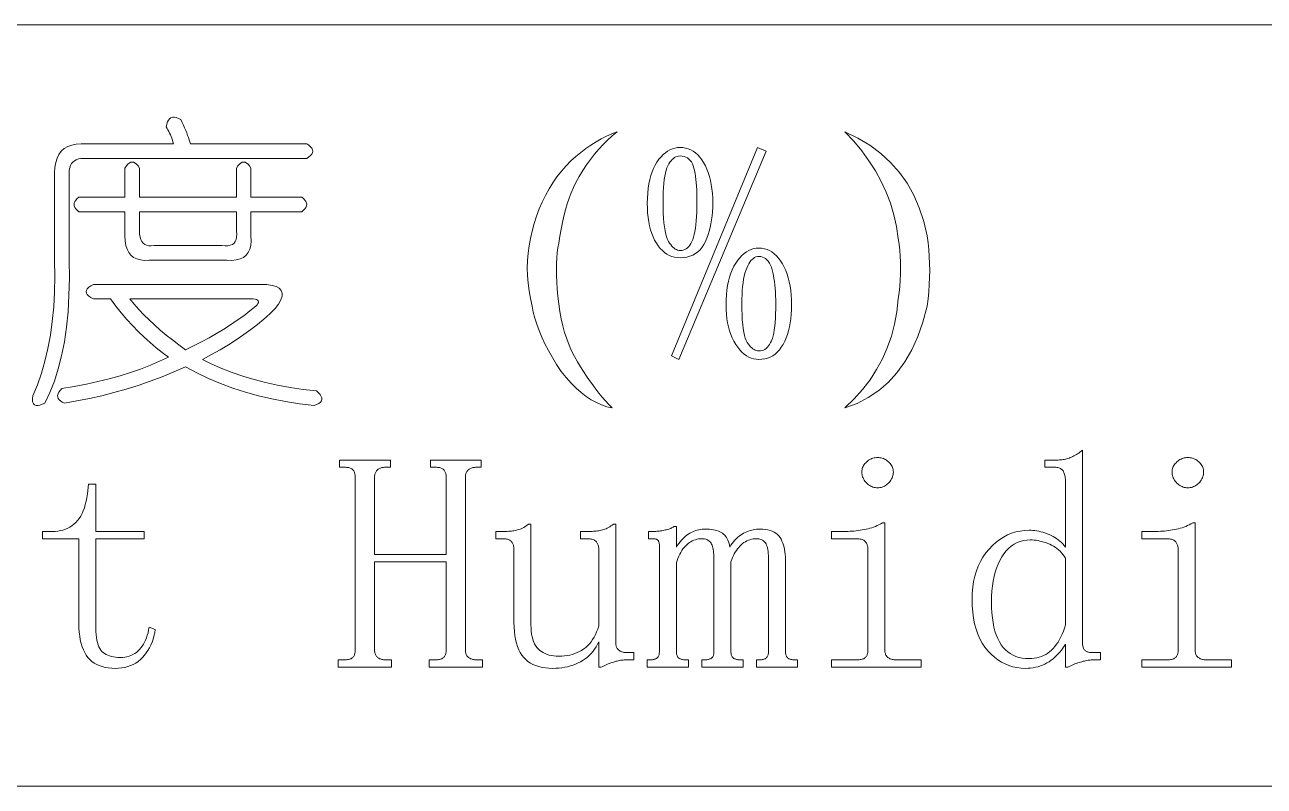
# Model space of a CAD drawing. Extents: x 1 to 297, y 1 to 210.
# Drawn here: x 182.7 to 191.47, y 29.56 to 34.95 of the extents above; entities that cross this region are included whole.
import ezdxf

# ---------------------------------------------------------------- set-up
doc = ezdxf.new("R2010")
doc.units = 0

msp = doc.modelspace()

# ---------------------------------------------------------------- linework, layer by layer
at = {"color": 7, "lineweight": 13}
for p, q in [((1.3055, 34.9534), (219.3213, 34.9534)), ((1.3055, 29.5649), (219.3213, 29.5649))]:
    msp.add_line(p, q, dxfattribs=at)
for points in [[(183.8054, 34.282), (183.8153, 34.2618), (183.8246, 34.2422), (183.8331, 34.2234), (183.841, 34.2052), (183.8482, 34.1877), (183.8547, 34.1709), (183.8606, 34.1548), (183.8657, 34.1394), (183.8702, 34.1246), (183.8739, 34.1106), (184.6968, 34.1106), (184.7122, 34.1003), (184.7242, 34.09), (184.7328, 34.0797), (184.7379, 34.0694), (184.7396, 34.0591), (184.7379, 34.0489), (184.7328, 34.0386), (184.7242, 34.0283), (184.7122, 34.018), (184.6968, 34.0077), (183.1196, 34.0077), (183.1001, 34.0067), (183.0826, 34.0036), (183.0672, 33.9985), (183.0538, 33.9913), (183.0425, 33.982), (183.0332, 33.9707), (183.026, 33.9573), (183.0209, 33.9419), (183.0178, 33.9244), (183.0168, 33.9049), (183.0168, 33.2877), (183.0182, 33.1603), (183.0154, 33.0388), (183.0086, 32.9231), (182.9976, 32.8132), (182.9825, 32.7091), (182.9633, 32.6109), (182.94, 32.5185), (182.9126, 32.4319), (182.881, 32.3512), (182.8454, 32.2763), (182.826, 32.2675), (182.809, 32.2619), (182.7944, 32.2593), (182.7823, 32.2598), (182.7725, 32.2634), (182.7651, 32.2701), (182.7602, 32.2799), (182.7576, 32.2927), (182.7574, 32.3087), (182.7596, 32.3277), (182.792, 32.4052), (182.8207, 32.4868), (182.8455, 32.5725), (182.8666, 32.6623), (182.8839, 32.7563), (182.8975, 32.8543), (182.9072, 32.9565), (182.9132, 33.0628), (182.9155, 33.1732), (182.9139, 33.2877), (182.9139, 33.9049), (182.9158, 33.9439), (182.9215, 33.9789), (182.9309, 34.0098), (182.9441, 34.0365), (182.9611, 34.0591), (182.9818, 34.0777), (183.0063, 34.0921), (183.0346, 34.1023), (183.0667, 34.1085), (183.1025, 34.1106), (183.7539, 34.1106), (183.7503, 34.1241), (183.7464, 34.1373), (183.7421, 34.1502), (183.7375, 34.1627), (183.7325, 34.1749), (183.7272, 34.1867), (183.7215, 34.1982), (183.7155, 34.2093), (183.7092, 34.2201), (183.7025, 34.2306), (183.7066, 34.2496), (183.7121, 34.2655), (183.719, 34.2784), (183.7272, 34.2882), (183.7368, 34.2949), (183.7478, 34.2985), (183.7601, 34.299), (183.7738, 34.2964), (183.7889, 34.2907)], [(186.8911, 34.1963), (186.8573, 34.168), (186.8246, 34.138), (186.7928, 34.1063), (186.7622, 34.0729), (186.7325, 34.0377), (186.7039, 34.0009), (186.6763, 33.9623), (186.6497, 33.922), (186.6242, 33.88), (186.5996, 33.8363), (186.583, 33.8011), (186.5674, 33.7643), (186.5528, 33.7257), (186.5393, 33.6854), (186.5268, 33.6434), (186.5153, 33.5997), (186.5048, 33.5543), (186.4954, 33.5071), (186.487, 33.4583), (186.4796, 33.4077), (186.4735, 33.3757), (186.4687, 33.3412), (186.4652, 33.3043), (186.4632, 33.2651), (186.4625, 33.2234), (186.4632, 33.1794), (186.4652, 33.1329), (186.4687, 33.0841), (186.4735, 33.0328), (186.4796, 32.9791), (186.4874, 32.9253), (186.4968, 32.8735), (186.5079, 32.8238), (186.5208, 32.7762), (186.5354, 32.7306), (186.5516, 32.687), (186.5696, 32.6455), (186.5894, 32.6061), (186.6108, 32.5687), (186.6339, 32.5334), (186.6547, 32.4997), (186.6758, 32.4669), (186.6972, 32.4352), (186.719, 32.4045), (186.7411, 32.3749), (186.7635, 32.3462), (186.7863, 32.3186), (186.8095, 32.2921), (186.833, 32.2665), (186.8568, 32.242), (186.8192, 32.2507), (186.782, 32.2633), (186.7452, 32.2795), (186.7087, 32.2996), (186.6725, 32.3234), (186.6367, 32.351), (186.6012, 32.3824), (186.566, 32.4175), (186.5312, 32.4565), (186.4968, 32.4991), (186.4639, 32.5501), (186.4337, 32.5999), (186.4063, 32.6488), (186.3816, 32.6966), (186.3596, 32.7434), (186.3404, 32.7892), (186.324, 32.8339), (186.3103, 32.8777), (186.2993, 32.9203), (186.2911, 32.962), (186.2787, 33.0167), (186.2691, 33.071), (186.2623, 33.125), (186.2582, 33.1787), (186.2568, 33.232), (186.2582, 33.285), (186.2623, 33.3376), (186.2691, 33.3899), (186.2787, 33.4418), (186.2911, 33.4934), (186.3058, 33.5474), (186.3226, 33.5997), (186.3415, 33.6503), (186.3624, 33.6991), (186.3854, 33.7463), (186.4104, 33.7917), (186.4375, 33.8354), (186.4666, 33.8774), (186.4978, 33.9177), (186.5311, 33.9563), (186.5655, 33.9895), (186.6003, 34.0207), (186.6355, 34.0499), (186.671, 34.077), (186.7068, 34.102), (186.743, 34.125), (186.7795, 34.1459), (186.8163, 34.1647), (186.8535, 34.1815)], [(188.5025, 34.1963), (188.5947, 34.1519), (188.6794, 34.101), (188.7566, 34.0435), (188.8262, 33.9796), (188.8882, 33.9091), (188.9427, 33.8322), (188.9897, 33.7487), (189.0291, 33.6587), (189.061, 33.5622), (189.0854, 33.4591), (189.0915, 33.411), (189.0963, 33.3625), (189.0998, 33.3136), (189.1018, 33.2644), (189.1025, 33.2149), (189.1018, 33.165), (189.0998, 33.1147), (189.0963, 33.0642), (189.0915, 33.0133), (189.0854, 32.962), (189.0548, 32.8499), (189.0182, 32.7467), (188.9753, 32.6524), (188.9263, 32.567), (188.8711, 32.4906), (188.8097, 32.423), (188.7422, 32.3644), (188.6684, 32.3147), (188.5886, 32.2739), (188.5025, 32.242), (188.568, 32.3053), (188.6273, 32.3716), (188.6805, 32.441), (188.7274, 32.5135), (188.7682, 32.5891), (188.8028, 32.6678), (188.8313, 32.7496), (188.8536, 32.8345), (188.8697, 32.9224), (188.8796, 33.0134), (188.8858, 33.0578), (188.8906, 33.1019), (188.894, 33.1456), (188.8961, 33.189), (188.8968, 33.232), (188.8961, 33.2747), (188.894, 33.317), (188.8906, 33.359), (188.8858, 33.4007), (188.8796, 33.442), (188.8666, 33.5267), (188.8481, 33.6093), (188.8241, 33.6899), (188.7946, 33.7684), (188.7596, 33.8449), (188.7192, 33.9193), (188.6732, 33.9916), (188.6218, 34.0619), (188.5649, 34.1301)], [(187.5682, 33.6906), (187.5677, 33.6601), (187.5662, 33.6304), (187.5636, 33.6015), (187.56, 33.5733), (187.5554, 33.5459), (187.5497, 33.5193), (187.543, 33.4935), (187.5353, 33.4684), (187.5266, 33.4441), (187.5168, 33.4206), (187.5057, 33.3986), (187.4931, 33.3789), (187.479, 33.3616), (187.4633, 33.3465), (187.4461, 33.3338), (187.4273, 33.3234), (187.407, 33.3153), (187.3851, 33.3095), (187.3617, 33.306), (187.3368, 33.3049), (187.3166, 33.3059), (187.2972, 33.309), (187.2785, 33.3141), (187.2607, 33.3213), (187.2436, 33.3306), (187.2272, 33.3419), (187.2117, 33.3553), (187.1969, 33.3707), (187.1829, 33.3882), (187.1696, 33.4077), (187.1574, 33.4291), (187.1465, 33.4519), (187.1369, 33.4764), (187.1285, 33.5023), (187.1214, 33.5299), (187.1156, 33.5589), (187.1111, 33.5895), (187.1079, 33.6217), (187.106, 33.6553), (187.1054, 33.6906), (187.106, 33.7274), (187.1081, 33.7626), (187.1115, 33.796), (187.1163, 33.8277), (187.1225, 33.8577), (187.1301, 33.886), (187.139, 33.9126), (187.1492, 33.9374), (187.1609, 33.9606), (187.1739, 33.982), (187.1879, 34.0015), (187.2024, 34.019), (187.2174, 34.0345), (187.2329, 34.0478), (187.2489, 34.0591), (187.2655, 34.0684), (187.2825, 34.0756), (187.3001, 34.0807), (187.3182, 34.0838), (187.3368, 34.0849), (187.357, 34.0838), (187.3764, 34.0806), (187.395, 34.0752), (187.4129, 34.0677), (187.43, 34.0581), (187.4463, 34.0463), (187.4619, 34.0324), (187.4767, 34.0163), (187.4907, 33.9981), (187.5039, 33.9777), (187.5161, 33.9556), (187.5271, 33.9319), (187.5367, 33.9069), (187.5451, 33.8803), (187.5521, 33.8524), (187.5579, 33.8229), (187.5624, 33.792), (187.5656, 33.7597), (187.5676, 33.7258)], [(187.3368, 34.0249), (187.3267, 34.0242), (187.3169, 34.0221), (187.3075, 34.0187), (187.2984, 34.0139), (187.2896, 34.0077), (187.2812, 34.0002), (187.2732, 33.9913), (187.2655, 33.981), (187.2581, 33.9693), (187.2511, 33.9563), (187.2446, 33.9414), (187.2387, 33.9241), (187.2336, 33.9043), (187.2291, 33.8822), (187.2254, 33.8577), (187.2223, 33.8308), (187.2199, 33.8015), (187.2182, 33.7698), (187.2171, 33.7357), (187.2168, 33.6991), (187.2172, 33.6578), (187.2183, 33.6194), (187.2203, 33.5841), (187.223, 33.5517), (187.2264, 33.5224), (187.2307, 33.496), (187.2357, 33.4726), (187.2415, 33.4523), (187.248, 33.4349), (187.2554, 33.4206), (187.2631, 33.4084), (187.271, 33.3974), (187.2789, 33.3878), (187.2869, 33.3794), (187.295, 33.3724), (187.3032, 33.3666), (187.3115, 33.3621), (187.3198, 33.3589), (187.3283, 33.3569), (187.3368, 33.3563), (187.3485, 33.3571), (187.3596, 33.3594), (187.3701, 33.3632), (187.38, 33.3686), (187.3893, 33.3756), (187.398, 33.3841), (187.4061, 33.3941), (187.4136, 33.4057), (187.4205, 33.4188), (187.4268, 33.4334), (187.4325, 33.45), (187.4376, 33.4687), (187.4421, 33.4897), (187.446, 33.513), (187.4493, 33.5384), (187.452, 33.5661), (187.4541, 33.596), (187.4556, 33.6282), (187.4565, 33.6625), (187.4568, 33.6991), (187.4566, 33.7293), (187.4559, 33.7581), (187.4549, 33.7855), (187.4534, 33.8116), (187.4514, 33.8363), (187.4491, 33.8596), (187.4463, 33.8815), (187.4431, 33.9021), (187.4394, 33.9213), (187.4354, 33.9391), (187.4305, 33.9554), (187.4246, 33.97), (187.4175, 33.9829), (187.4093, 33.994), (187.4, 34.0034), (187.3896, 34.0111), (187.3781, 34.0171), (187.3654, 34.0214), (187.3517, 34.024)], [(187.9454, 34.0591), (187.3282, 32.5849), (187.2768, 32.6106), (187.8854, 34.0849)], [(184.1996, 33.9391), (184.2099, 33.9546), (184.2202, 33.9666), (184.2305, 33.9751), (184.2408, 33.9803), (184.2511, 33.982), (184.2614, 33.9803), (184.2716, 33.9751), (184.2819, 33.9666), (184.2922, 33.9546), (184.3025, 33.9391), (184.3025, 33.7334), (184.6625, 33.7334), (184.6749, 33.7231), (184.6844, 33.7129), (184.6913, 33.7026), (184.6954, 33.6923), (184.6968, 33.682), (184.6954, 33.6717), (184.6913, 33.6614), (184.6844, 33.6511), (184.6749, 33.6409), (184.6625, 33.6306), (184.3025, 33.6306), (184.3025, 33.4591), (184.3039, 33.4235), (184.3011, 33.3919), (184.2943, 33.3645), (184.2833, 33.3412), (184.2682, 33.322), (184.249, 33.3069), (184.2257, 33.2959), (184.1983, 33.2891), (184.1667, 33.2863), (184.1311, 33.2877), (183.5825, 33.2877), (183.5499, 33.2863), (183.5208, 33.2891), (183.4951, 33.2959), (183.4728, 33.3069), (183.4539, 33.322), (183.4385, 33.3412), (183.4265, 33.3645), (183.4179, 33.3919), (183.4128, 33.4235), (183.4111, 33.4591), (183.4111, 33.6306), (183.0854, 33.6306), (183.073, 33.6409), (183.0634, 33.6511), (183.0566, 33.6614), (183.0524, 33.6717), (183.0511, 33.682), (183.0524, 33.6923), (183.0566, 33.7026), (183.0634, 33.7129), (183.073, 33.7231), (183.0854, 33.7334), (183.4111, 33.7334), (183.4111, 33.9391), (183.4214, 33.9546), (183.4316, 33.9666), (183.4419, 33.9751), (183.4522, 33.9803), (183.4625, 33.982), (183.4728, 33.9803), (183.4831, 33.9751), (183.4934, 33.9666), (183.5036, 33.9546), (183.5139, 33.9391), (183.5139, 33.7334), (184.1996, 33.7334)], [(184.1996, 33.6306), (183.5139, 33.6306), (183.5139, 33.4934), (183.515, 33.4708), (183.518, 33.4509), (183.5232, 33.4338), (183.5304, 33.4194), (183.5396, 33.4077), (183.551, 33.3988), (183.5643, 33.3926), (183.5798, 33.3892), (183.5972, 33.3885), (183.6168, 33.3906), (184.0968, 33.3906), (184.1194, 33.3885), (184.1393, 33.3892), (184.1564, 33.3926), (184.1708, 33.3988), (184.1825, 33.4077), (184.1914, 33.4194), (184.1976, 33.4338), (184.201, 33.4509), (184.2017, 33.4708), (184.1996, 33.4934)], [(188.1254, 32.9706), (188.1248, 32.9369), (188.123, 32.9046), (188.12, 32.8735), (188.1158, 32.8437), (188.1104, 32.8152), (188.1038, 32.788), (188.096, 32.7621), (188.087, 32.7374), (188.0768, 32.7141), (188.0654, 32.692), (188.0528, 32.6716), (188.0393, 32.6534), (188.0247, 32.6374), (188.0091, 32.6234), (187.9925, 32.6116), (187.9748, 32.602), (187.9562, 32.5945), (187.9364, 32.5891), (187.9157, 32.5859), (187.8939, 32.5849), (187.8753, 32.5859), (187.8572, 32.5891), (187.8397, 32.5945), (187.8226, 32.602), (187.8061, 32.6116), (187.79, 32.6234), (187.7745, 32.6374), (187.7595, 32.6534), (187.745, 32.6716), (187.7311, 32.692), (187.718, 32.7141), (187.7064, 32.7374), (187.6961, 32.7621), (187.6872, 32.788), (187.6796, 32.8152), (187.6735, 32.8437), (187.6687, 32.8735), (187.6652, 32.9046), (187.6632, 32.9369), (187.6625, 32.9706), (187.6632, 33.0075), (187.6652, 33.0427), (187.6687, 33.0764), (187.6735, 33.1084), (187.6796, 33.1388), (187.6872, 33.1675), (187.6961, 33.1947), (187.7064, 33.2202), (187.718, 33.244), (187.7311, 33.2663), (187.745, 33.2866), (187.7595, 33.3049), (187.7745, 33.3209), (187.79, 33.3349), (187.8061, 33.3466), (187.8226, 33.3563), (187.8397, 33.3638), (187.8572, 33.3691), (187.8753, 33.3724), (187.8939, 33.3734), (187.9141, 33.3723), (187.9335, 33.369), (187.9522, 33.3634), (187.97, 33.3556), (187.9871, 33.3456), (188.0035, 33.3333), (188.019, 33.3188), (188.0338, 33.3021), (188.0478, 33.2832), (188.0611, 33.262), (188.0733, 33.239), (188.0842, 33.2147), (188.0939, 33.189), (188.1022, 33.1619), (188.1093, 33.1334), (188.1151, 33.1036), (188.1196, 33.0724), (188.1228, 33.0398), (188.1247, 33.0059)], [(188.0139, 32.9791), (188.0137, 33.0078), (188.0129, 33.0354), (188.0116, 33.0619), (188.0098, 33.0875), (188.0075, 33.112), (188.0047, 33.1355), (188.0013, 33.1579), (187.9975, 33.1794), (187.9931, 33.1998), (187.9882, 33.2191), (187.9826, 33.2371), (187.9762, 33.2531), (187.9689, 33.2672), (187.9608, 33.2795), (187.9518, 33.2899), (187.9419, 33.2983), (187.9312, 33.3049), (187.9196, 33.3097), (187.9072, 33.3125), (187.8939, 33.3134), (187.8838, 33.3126), (187.874, 33.3102), (187.8646, 33.3061), (187.8555, 33.3004), (187.8468, 33.2931), (187.8384, 33.2841), (187.8303, 33.2735), (187.8226, 33.2613), (187.8152, 33.2475), (187.8082, 33.232), (187.8017, 33.2148), (187.7959, 33.1958), (187.7907, 33.175), (187.7863, 33.1525), (187.7825, 33.1281), (187.7794, 33.1019), (187.777, 33.0739), (187.7753, 33.0441), (187.7743, 33.0125), (187.7739, 32.9791), (187.7743, 32.9378), (187.7755, 32.8996), (187.7774, 32.8645), (187.7801, 32.8324), (187.7836, 32.8034), (187.7878, 32.7775), (187.7928, 32.7547), (187.7986, 32.735), (187.8052, 32.7184), (187.8125, 32.7049), (187.8203, 32.6935), (187.8281, 32.6833), (187.836, 32.6743), (187.844, 32.6665), (187.8521, 32.6599), (187.8603, 32.6545), (187.8686, 32.6503), (187.877, 32.6473), (187.8854, 32.6455), (187.8939, 32.6449), (187.9056, 32.6456), (187.9167, 32.6478), (187.9272, 32.6514), (187.9371, 32.6565), (187.9464, 32.6631), (187.9551, 32.6711), (187.9632, 32.6806), (187.9707, 32.6915), (187.9776, 32.7039), (187.9839, 32.7177), (187.9896, 32.7334), (187.9947, 32.7515), (187.9992, 32.7718), (188.0031, 32.7945), (188.0064, 32.8195), (188.0091, 32.8468), (188.0112, 32.8764), (188.0127, 32.9083), (188.0136, 32.9426)], [(183.1882, 33.1163), (184.3711, 33.1163), (184.4153, 33.1146), (184.452, 33.1094), (184.4811, 33.1009), (184.5027, 33.0889), (184.5168, 33.0734), (184.5233, 33.0546), (184.5223, 33.0323), (184.5137, 33.0066), (184.4976, 32.9774), (184.4739, 32.9449), (184.4348, 32.9073), (184.393, 32.8701), (184.3484, 32.8333), (184.3011, 32.7967), (184.2511, 32.7606), (184.1983, 32.7247), (184.1427, 32.6893), (184.0844, 32.6541), (184.0234, 32.6193), (183.9596, 32.5849), (184.0263, 32.5518), (184.0961, 32.5211), (184.169, 32.4928), (184.2449, 32.4669), (184.3239, 32.4434), (184.406, 32.4223), (184.4912, 32.4037), (184.5795, 32.3874), (184.6709, 32.3735), (184.7654, 32.362), (184.7806, 32.3486), (184.7921, 32.3359), (184.7998, 32.3239), (184.8038, 32.3126), (184.8039, 32.302), (184.8003, 32.2921), (184.793, 32.2828), (184.7818, 32.2742), (184.7669, 32.2663), (184.7482, 32.2591), (184.6466, 32.2711), (184.5473, 32.2866), (184.4504, 32.3054), (184.356, 32.3277), (184.2639, 32.3534), (184.1743, 32.3826), (184.087, 32.4151), (184.0022, 32.4511), (183.9197, 32.4906), (183.8396, 32.5334), (183.757, 32.4969), (183.6737, 32.4628), (183.5897, 32.4311), (183.505, 32.4018), (183.4196, 32.3749), (183.3336, 32.3503), (183.2468, 32.3282), (183.1594, 32.3085), (183.0713, 32.2912), (182.9825, 32.2763), (182.9669, 32.2835), (182.9544, 32.2914), (182.945, 32.2999), (182.9386, 32.3092), (182.9354, 32.3191), (182.9352, 32.3298), (182.9381, 32.3411), (182.9441, 32.3531), (182.9532, 32.3658), (182.9654, 32.3791), (183.0531, 32.3937), (183.1382, 32.41), (183.2204, 32.428), (183.3, 32.4477), (183.3768, 32.4691), (183.4508, 32.4923), (183.5222, 32.5171), (183.5907, 32.5437), (183.6566, 32.572), (183.7197, 32.602), (183.6754, 32.6339), (183.6319, 32.6678), (183.589, 32.7038), (183.5468, 32.7419), (183.5054, 32.782), (183.4646, 32.8242), (183.4244, 32.8684), (183.385, 32.9147), (183.3463, 32.963), (183.3082, 33.0134), (183.1882, 33.0134), (183.1697, 33.0237), (183.1553, 33.034), (183.145, 33.0443), (183.1388, 33.0546), (183.1368, 33.0649), (183.1388, 33.0751), (183.145, 33.0854), (183.1553, 33.0957), (183.1697, 33.106)], [(184.3025, 33.0134), (183.4454, 33.0134), (183.4771, 32.9759), (183.5105, 32.9387), (183.5456, 32.9018), (183.5825, 32.8653), (183.6211, 32.8291), (183.6614, 32.7933), (183.7034, 32.7578), (183.7471, 32.7227), (183.7925, 32.6879), (183.8396, 32.6534), (183.8971, 32.6812), (183.9528, 32.7097), (184.0068, 32.7388), (184.0591, 32.7686), (184.1096, 32.7991), (184.1585, 32.8303), (184.2056, 32.8622), (184.2511, 32.8948), (184.2948, 32.9281), (184.3368, 32.962), (184.3457, 32.9718), (184.3519, 32.9805), (184.3553, 32.9882), (184.356, 32.9949), (184.3539, 33.0006), (184.3491, 33.0052), (184.3416, 33.0088), (184.3313, 33.0114), (184.3183, 33.0129)], [(189.7796, 30.3991), (189.7492, 30.4004), (189.7197, 30.4041), (189.6909, 30.4103), (189.6631, 30.419), (189.6361, 30.4302), (189.6099, 30.4439), (189.5846, 30.46), (189.5602, 30.4787), (189.5367, 30.4998), (189.5139, 30.5234), (189.4928, 30.5494), (189.4738, 30.5778), (189.4571, 30.6084), (189.4426, 30.6414), (189.4304, 30.6766), (189.4203, 30.7142), (189.4125, 30.7541), (189.407, 30.7963), (189.4036, 30.8409), (189.4025, 30.8877), (189.4037, 30.9314), (189.4073, 30.9733), (189.4133, 31.0133), (189.4217, 31.0516), (189.4325, 31.0881), (189.4457, 31.1227), (189.4613, 31.1556), (189.4793, 31.1867), (189.4997, 31.216), (189.5225, 31.2434), (189.5469, 31.2687), (189.5722, 31.2913), (189.5984, 31.3112), (189.6254, 31.3285), (189.6532, 31.3431), (189.6819, 31.355), (189.7115, 31.3643), (189.7419, 31.371), (189.7732, 31.375), (189.8054, 31.3763), (189.8191, 31.376), (189.833, 31.3751), (189.8469, 31.3736), (189.8609, 31.3715), (189.875, 31.3688), (189.8892, 31.3655), (189.9035, 31.3616), (189.9178, 31.3571), (189.9323, 31.352), (189.9468, 31.3463), (189.9611, 31.34), (189.9747, 31.3331), (189.9878, 31.3256), (190.0003, 31.3175), (190.0121, 31.3088), (190.0234, 31.2995), (190.0341, 31.2896), (190.0442, 31.2791), (190.0536, 31.268), (190.0625, 31.2563), (190.0625, 31.7191), (190.0623, 31.7292), (190.0618, 31.7387), (190.061, 31.7477), (190.0598, 31.7562), (190.0582, 31.7641), (190.0563, 31.7716), (190.0541, 31.7785), (190.0515, 31.785), (190.0486, 31.7909), (190.0454, 31.7963), (190.0417, 31.8012), (190.0375, 31.8055), (190.0328, 31.8094), (190.0275, 31.8127), (190.0218, 31.8156), (190.0155, 31.8179), (190.0088, 31.8197), (190.0015, 31.821), (189.9937, 31.8217), (189.9854, 31.822), (189.9168, 31.822), (189.9168, 31.8734), (190.0111, 31.8734), (190.0196, 31.8736), (190.0282, 31.8741), (190.0368, 31.875), (190.0454, 31.8762), (190.0539, 31.8777), (190.0625, 31.8796), (190.0711, 31.8818), (190.0797, 31.8844), (190.0882, 31.8873), (190.0968, 31.8906), (190.1054, 31.8942), (190.1139, 31.8981), (190.1225, 31.9024), (190.1311, 31.907), (190.1396, 31.912), (190.1482, 31.9173), (190.1568, 31.923), (190.1654, 31.929), (190.1739, 31.9353), (190.1825, 31.942), (190.1825, 30.5877), (190.1827, 30.5794), (190.1832, 30.5716), (190.1841, 30.5643), (190.1852, 30.5575), (190.1868, 30.5513), (190.1887, 30.5455), (190.1909, 30.5403), (190.1935, 30.5356), (190.1964, 30.5314), (190.1996, 30.5277), (190.2032, 30.5245), (190.2072, 30.5215), (190.2115, 30.519), (190.2161, 30.5167), (190.2211, 30.5149), (190.2264, 30.5133), (190.232, 30.5121), (190.238, 30.5113), (190.2444, 30.5107), (190.2511, 30.5106), (190.3111, 30.5106), (190.3111, 30.4591), (190.2596, 30.4591), (190.2527, 30.459), (190.2454, 30.4586), (190.2379, 30.458), (190.2302, 30.4571), (190.2221, 30.4559), (190.2139, 30.4545), (190.2053, 30.4528), (190.1966, 30.4509), (190.1875, 30.4487), (190.1782, 30.4463), (190.1687, 30.4436), (190.1592, 30.4406), (190.1495, 30.4374), (190.1398, 30.4339), (190.13, 30.4302), (190.1201, 30.4262), (190.1101, 30.422), (190.1, 30.4175), (190.0899, 30.4127), (190.0797, 30.4077), (190.0625, 30.4077), (190.0625, 30.5706), (190.0536, 30.5554), (190.0442, 30.5409), (190.0341, 30.527), (190.0234, 30.5137), (190.0121, 30.5009), (190.0003, 30.4888), (189.9878, 30.4773), (189.9747, 30.4663), (189.9611, 30.456), (189.9468, 30.4463), (189.932, 30.4373), (189.9168, 30.4293), (189.9011, 30.4222), (189.8851, 30.4161), (189.8686, 30.4109), (189.8516, 30.4067), (189.8343, 30.4034), (189.8165, 30.401), (189.7983, 30.3996)], [(185.8196, 30.5277), (185.8199, 30.521), (185.8205, 30.5147), (185.8216, 30.5087), (185.8231, 30.503), (185.825, 30.4977), (185.8274, 30.4927), (185.8301, 30.4881), (185.8334, 30.4838), (185.837, 30.4799), (185.8411, 30.4763), (185.8455, 30.473), (185.8502, 30.4701), (185.8551, 30.4675), (185.8603, 30.4653), (185.8657, 30.4634), (185.8714, 30.4619), (185.8774, 30.4607), (185.8836, 30.4598), (185.8901, 30.4593), (185.8968, 30.4591), (185.9396, 30.4591), (185.9396, 30.4077), (185.5625, 30.4077), (185.5625, 30.4591), (185.6054, 30.4591), (185.6137, 30.4593), (185.6215, 30.4598), (185.6288, 30.4607), (185.6355, 30.4619), (185.6418, 30.4634), (185.6475, 30.4653), (185.6528, 30.4675), (185.6575, 30.4701), (185.6617, 30.473), (185.6654, 30.4763), (185.6686, 30.4799), (185.6715, 30.4838), (185.6741, 30.4881), (185.6763, 30.4927), (185.6782, 30.4977), (185.6798, 30.503), (185.681, 30.5087), (185.6818, 30.5147), (185.6823, 30.521), (185.6825, 30.5277), (185.6825, 31.1534), (185.1768, 31.1534), (185.1768, 30.5277), (185.177, 30.521), (185.1776, 30.5147), (185.1787, 30.5087), (185.1802, 30.503), (185.1821, 30.4977), (185.1845, 30.4927), (185.1873, 30.4881), (185.1905, 30.4838), (185.1941, 30.4799), (185.1982, 30.4763), (185.2026, 30.473), (185.2073, 30.4701), (185.2122, 30.4675), (185.2174, 30.4653), (185.2229, 30.4634), (185.2286, 30.4619), (185.2345, 30.4607), (185.2407, 30.4598), (185.2472, 30.4593), (185.2539, 30.4591), (185.2968, 30.4591), (185.2968, 30.4077), (184.9196, 30.4077), (184.9196, 30.4591), (184.9625, 30.4591), (184.9708, 30.4593), (184.9786, 30.4598), (184.9859, 30.4607), (184.9927, 30.4619), (184.9989, 30.4634), (185.0047, 30.4653), (185.0099, 30.4675), (185.0146, 30.4701), (185.0188, 30.473), (185.0225, 30.4763), (185.0258, 30.4799), (185.0287, 30.4838), (185.0312, 30.4881), (185.0335, 30.4927), (185.0354, 30.4977), (185.0369, 30.503), (185.0381, 30.5087), (185.039, 30.5147), (185.0395, 30.521), (185.0396, 30.5277), (185.0396, 31.7534), (185.0395, 31.7601), (185.039, 31.7665), (185.0381, 31.7725), (185.0369, 31.7781), (185.0354, 31.7834), (185.0335, 31.7884), (185.0312, 31.793), (185.0287, 31.7973), (185.0258, 31.8013), (185.0225, 31.8049), (185.0188, 31.8081), (185.0146, 31.811), (185.0099, 31.8136), (185.0047, 31.8158), (184.9989, 31.8177), (184.9927, 31.8193), (184.9859, 31.8205), (184.9786, 31.8213), (184.9708, 31.8218), (184.9625, 31.822), (184.9282, 31.822), (184.9282, 31.8734), (185.2882, 31.8734), (185.2882, 31.822), (185.2539, 31.822), (185.2472, 31.8218), (185.2407, 31.8213), (185.2345, 31.8205), (185.2286, 31.8193), (185.2229, 31.8177), (185.2174, 31.8158), (185.2122, 31.8136), (185.2073, 31.811), (185.2026, 31.8081), (185.1982, 31.8049), (185.1941, 31.8013), (185.1905, 31.7973), (185.1873, 31.793), (185.1845, 31.7884), (185.1821, 31.7834), (185.1802, 31.7781), (185.1787, 31.7725), (185.1776, 31.7665), (185.177, 31.7601), (185.1768, 31.7534), (185.1768, 31.2049), (185.6825, 31.2049), (185.6825, 31.7534), (185.6823, 31.7601), (185.6818, 31.7665), (185.681, 31.7725), (185.6798, 31.7781), (185.6782, 31.7834), (185.6763, 31.7884), (185.6741, 31.793), (185.6715, 31.7973), (185.6686, 31.8013), (185.6654, 31.8049), (185.6617, 31.8081), (185.6575, 31.811), (185.6528, 31.8136), (185.6475, 31.8158), (185.6418, 31.8177), (185.6355, 31.8193), (185.6288, 31.8205), (185.6215, 31.8213), (185.6137, 31.8218), (185.6054, 31.822), (185.5711, 31.822), (185.5711, 31.8734), (185.9311, 31.8734), (185.9311, 31.822), (185.8968, 31.822), (185.8901, 31.8218), (185.8836, 31.8213), (185.8774, 31.8205), (185.8714, 31.8193), (185.8657, 31.8177), (185.8603, 31.8158), (185.8551, 31.8136), (185.8502, 31.811), (185.8455, 31.8081), (185.8411, 31.8049), (185.837, 31.8013), (185.8334, 31.7973), (185.8301, 31.793), (185.8274, 31.7884), (185.825, 31.7834), (185.8231, 31.7781), (185.8216, 31.7725), (185.8205, 31.7665), (185.8199, 31.7601), (185.8196, 31.7534)], [(188.7339, 31.8906), (188.7424, 31.8903), (188.7507, 31.8894), (188.7589, 31.8879), (188.7668, 31.8858), (188.7746, 31.8831), (188.7823, 31.8798), (188.7897, 31.8759), (188.797, 31.8714), (188.8041, 31.8663), (188.8111, 31.8606), (188.8176, 31.8544), (188.8234, 31.8481), (188.8286, 31.8414), (188.833, 31.8345), (188.8368, 31.8274), (188.8399, 31.8199), (188.8423, 31.8123), (188.844, 31.8043), (188.845, 31.7962), (188.8454, 31.7877), (188.845, 31.7792), (188.844, 31.7709), (188.8423, 31.7628), (188.8399, 31.7548), (188.8368, 31.747), (188.833, 31.7394), (188.8286, 31.7319), (188.8234, 31.7246), (188.8176, 31.7175), (188.8111, 31.7106), (188.8041, 31.7041), (188.797, 31.6982), (188.7897, 31.6931), (188.7823, 31.6886), (188.7746, 31.6849), (188.7668, 31.6818), (188.7589, 31.6794), (188.7507, 31.6777), (188.7424, 31.6766), (188.7339, 31.6763), (188.7254, 31.6766), (188.7171, 31.6777), (188.709, 31.6794), (188.701, 31.6818), (188.6932, 31.6849), (188.6856, 31.6886), (188.6781, 31.6931), (188.6708, 31.6982), (188.6637, 31.7041), (188.6568, 31.7106), (188.6503, 31.7175), (188.6444, 31.7246), (188.6393, 31.7319), (188.6348, 31.7394), (188.6311, 31.747), (188.628, 31.7548), (188.6256, 31.7628), (188.6239, 31.7709), (188.6228, 31.7792), (188.6225, 31.7877), (188.6228, 31.7962), (188.6239, 31.8043), (188.6256, 31.8123), (188.628, 31.8199), (188.6311, 31.8274), (188.6348, 31.8345), (188.6393, 31.8414), (188.6444, 31.8481), (188.6503, 31.8544), (188.6568, 31.8606), (188.6637, 31.8663), (188.6708, 31.8714), (188.6781, 31.8759), (188.6856, 31.8798), (188.6932, 31.8831), (188.701, 31.8858), (188.709, 31.8879), (188.7171, 31.8894), (188.7254, 31.8903)], [(190.9282, 31.8906), (190.9367, 31.8903), (190.945, 31.8894), (190.9532, 31.8879), (190.9611, 31.8858), (190.9689, 31.8831), (190.9766, 31.8798), (190.984, 31.8759), (190.9913, 31.8714), (190.9984, 31.8663), (191.0054, 31.8606), (191.0119, 31.8544), (191.0177, 31.8481), (191.0228, 31.8414), (191.0273, 31.8345), (191.0311, 31.8274), (191.0342, 31.8199), (191.0366, 31.8123), (191.0383, 31.8043), (191.0393, 31.7962), (191.0396, 31.7877), (191.0393, 31.7792), (191.0383, 31.7709), (191.0366, 31.7628), (191.0342, 31.7548), (191.0311, 31.747), (191.0273, 31.7394), (191.0228, 31.7319), (191.0177, 31.7246), (191.0119, 31.7175), (191.0054, 31.7106), (190.9984, 31.7041), (190.9913, 31.6982), (190.984, 31.6931), (190.9766, 31.6886), (190.9689, 31.6849), (190.9611, 31.6818), (190.9532, 31.6794), (190.945, 31.6777), (190.9367, 31.6766), (190.9282, 31.6763), (190.9197, 31.6766), (190.9114, 31.6777), (190.9033, 31.6794), (190.8953, 31.6818), (190.8875, 31.6849), (190.8799, 31.6886), (190.8724, 31.6931), (190.8651, 31.6982), (190.858, 31.7041), (190.8511, 31.7106), (190.8446, 31.7175), (190.8387, 31.7246), (190.8336, 31.7319), (190.8291, 31.7394), (190.8254, 31.747), (190.8223, 31.7548), (190.8199, 31.7628), (190.8182, 31.7709), (190.8171, 31.7792), (190.8168, 31.7877), (190.8171, 31.7962), (190.8182, 31.8043), (190.8199, 31.8123), (190.8223, 31.8199), (190.8254, 31.8274), (190.8291, 31.8345), (190.8336, 31.8414), (190.8387, 31.8481), (190.8446, 31.8544), (190.8511, 31.8606), (190.858, 31.8663), (190.8651, 31.8714), (190.8724, 31.8759), (190.8799, 31.8798), (190.8875, 31.8831), (190.8953, 31.8858), (190.9033, 31.8879), (190.9114, 31.8894), (190.9197, 31.8903)], [(183.2054, 30.682), (183.2058, 30.6588), (183.2071, 30.6371), (183.2092, 30.6169), (183.2122, 30.5983), (183.2161, 30.5813), (183.2208, 30.5658), (183.2264, 30.5518), (183.2328, 30.5394), (183.2401, 30.5285), (183.2482, 30.5191), (183.2572, 30.511), (183.2671, 30.5037), (183.2778, 30.4973), (183.2894, 30.4917), (183.3018, 30.487), (183.3151, 30.4831), (183.3292, 30.4801), (183.3442, 30.478), (183.3601, 30.4767), (183.3768, 30.4763), (183.3936, 30.4768), (183.4097, 30.4785), (183.4251, 30.4813), (183.4399, 30.4852), (183.4539, 30.4902), (183.4673, 30.4963), (183.48, 30.5036), (183.492, 30.5119), (183.5033, 30.5214), (183.5139, 30.532), (183.5239, 30.5436), (183.5331, 30.5562), (183.5417, 30.5697), (183.5496, 30.5841), (183.5568, 30.5995), (183.5633, 30.6158), (183.5691, 30.6331), (183.5743, 30.6513), (183.5787, 30.6705), (183.5825, 30.6906), (183.6254, 30.6734), (183.6214, 30.6499), (183.6163, 30.6271), (183.6101, 30.6053), (183.6027, 30.5843), (183.5943, 30.5641), (183.5847, 30.5449), (183.5741, 30.5264), (183.5623, 30.5089), (183.5494, 30.4921), (183.5354, 30.4763), (183.5203, 30.4616), (183.5043, 30.4485), (183.4874, 30.4369), (183.4695, 30.4269), (183.4507, 30.4184), (183.431, 30.4115), (183.4103, 30.4061), (183.3886, 30.4022), (183.366, 30.3999), (183.3425, 30.3991), (183.3174, 30.3999), (183.2936, 30.4022), (183.2711, 30.4061), (183.2499, 30.4115), (183.23, 30.4184), (183.2114, 30.4269), (183.194, 30.4369), (183.1779, 30.4485), (183.1631, 30.4616), (183.1496, 30.4763), (183.1374, 30.4926), (183.1265, 30.5106), (183.1169, 30.5303), (183.1085, 30.5517), (183.1014, 30.5749), (183.0956, 30.5997), (183.0911, 30.6263), (183.0879, 30.6546), (183.086, 30.6846), (183.0854, 30.7163), (183.0854, 31.3163), (182.8282, 31.3163), (182.8282, 31.3677), (182.8968, 31.3677), (182.917, 31.3684), (182.9364, 31.3703), (182.955, 31.3735), (182.9729, 31.378), (182.99, 31.3838), (183.0063, 31.3909), (183.0219, 31.3992), (183.0367, 31.4089), (183.0507, 31.4198), (183.0639, 31.432), (183.0763, 31.4456), (183.0878, 31.4606), (183.0983, 31.4771), (183.1078, 31.4951), (183.1164, 31.5145), (183.1241, 31.5354), (183.1308, 31.5577), (183.1366, 31.5815), (183.1415, 31.6067), (183.1454, 31.6334), (183.1539, 31.702), (183.2054, 31.702), (183.2054, 31.3677), (183.5482, 31.3677), (183.5482, 31.3163), (183.2054, 31.3163)], [(186.4796, 30.4849), (186.4999, 30.4854), (186.5196, 30.4869), (186.5387, 30.4895), (186.5571, 30.4931), (186.575, 30.4977), (186.5923, 30.5034), (186.6089, 30.5101), (186.625, 30.5178), (186.6405, 30.5265), (186.6554, 30.5363), (186.6695, 30.5472), (186.683, 30.5593), (186.6956, 30.5725), (186.7075, 30.587), (186.7186, 30.6027), (186.7289, 30.6196), (186.7385, 30.6377), (186.7472, 30.657), (186.7553, 30.6775), (186.7625, 30.6991), (186.7625, 31.2391), (186.7623, 31.2459), (186.7618, 31.2523), (186.761, 31.2586), (186.7598, 31.2645), (186.7582, 31.2702), (186.7563, 31.2757), (186.7541, 31.2808), (186.7515, 31.2858), (186.7486, 31.2904), (186.7454, 31.2949), (186.7417, 31.2989), (186.7375, 31.3026), (186.7328, 31.3058), (186.7275, 31.3086), (186.7218, 31.3109), (186.7155, 31.3129), (186.7088, 31.3144), (186.7015, 31.3154), (186.6937, 31.3161), (186.6854, 31.3163), (186.6339, 31.3163), (186.6339, 31.3677), (186.6854, 31.3677), (186.6956, 31.3678), (186.7056, 31.3681), (186.7154, 31.3685), (186.7251, 31.3691), (186.7346, 31.3699), (186.744, 31.3708), (186.7532, 31.3719), (186.7622, 31.3732), (186.771, 31.3747), (186.7796, 31.3763), (186.7882, 31.3783), (186.7968, 31.3807), (186.8054, 31.3837), (186.8139, 31.3873), (186.8225, 31.3913), (186.8311, 31.3958), (186.8396, 31.4009), (186.8482, 31.4065), (186.8568, 31.4125), (186.8654, 31.4191), (186.8825, 31.4191), (186.8825, 30.5791), (186.8827, 30.5725), (186.8834, 30.5661), (186.8844, 30.5601), (186.8859, 30.5545), (186.8879, 30.5491), (186.8902, 30.5442), (186.893, 30.5395), (186.8962, 30.5353), (186.8999, 30.5313), (186.9039, 30.5277), (186.9083, 30.5245), (186.913, 30.5215), (186.9179, 30.519), (186.9231, 30.5167), (186.9286, 30.5149), (186.9343, 30.5133), (186.9402, 30.5121), (186.9464, 30.5113), (186.9529, 30.5107), (186.9596, 30.5106), (187.0111, 30.5106), (187.0111, 30.4591), (186.9596, 30.4591), (186.9511, 30.459), (186.9425, 30.4586), (186.9339, 30.458), (186.9254, 30.4571), (186.9168, 30.4559), (186.9082, 30.4545), (186.8996, 30.4528), (186.8911, 30.4509), (186.8825, 30.4487), (186.8739, 30.4463), (186.8653, 30.4436), (186.8564, 30.4406), (186.8474, 30.4374), (186.8383, 30.4339), (186.8289, 30.4302), (186.8194, 30.4262), (186.8097, 30.422), (186.7999, 30.4175), (186.7898, 30.4127), (186.7796, 30.4077), (186.7625, 30.4077), (186.7625, 30.5877), (186.7535, 30.5693), (186.7436, 30.5519), (186.7329, 30.5354), (186.7214, 30.5198), (186.7089, 30.5052), (186.6956, 30.4915), (186.6815, 30.4788), (186.6665, 30.467), (186.6507, 30.4562), (186.6339, 30.4463), (186.6165, 30.4373), (186.5986, 30.4293), (186.5802, 30.4222), (186.5612, 30.4161), (186.5418, 30.4109), (186.5218, 30.4067), (186.5013, 30.4034), (186.4803, 30.401), (186.4588, 30.3996), (186.4368, 30.3991), (186.41, 30.3999), (186.3847, 30.4022), (186.3607, 30.4061), (186.338, 30.4115), (186.3168, 30.4184), (186.2969, 30.4269), (186.2784, 30.4369), (186.2612, 30.4485), (186.2455, 30.4616), (186.2311, 30.4763), (186.218, 30.4927), (186.2064, 30.5109), (186.1961, 30.5311), (186.1872, 30.5531), (186.1796, 30.577), (186.1735, 30.6028), (186.1687, 30.6305), (186.1652, 30.6601), (186.1632, 30.6915), (186.1625, 30.7249), (186.1625, 31.2391), (186.1623, 31.2459), (186.1618, 31.2523), (186.1609, 31.2586), (186.1598, 31.2645), (186.1582, 31.2702), (186.1563, 31.2757), (186.1541, 31.2808), (186.1515, 31.2858), (186.1486, 31.2904), (186.1454, 31.2949), (186.1417, 31.2989), (186.1375, 31.3026), (186.1328, 31.3058), (186.1275, 31.3086), (186.1218, 31.3109), (186.1155, 31.3129), (186.1088, 31.3144), (186.1015, 31.3154), (186.0937, 31.3161), (186.0854, 31.3163), (186.0339, 31.3163), (186.0339, 31.3677), (186.0854, 31.3677), (186.0956, 31.3678), (186.1056, 31.3681), (186.1154, 31.3685), (186.1251, 31.3691), (186.1346, 31.3699), (186.144, 31.3708), (186.1532, 31.3719), (186.1622, 31.3732), (186.171, 31.3747), (186.1796, 31.3763), (186.1882, 31.3783), (186.1968, 31.3807), (186.2054, 31.3837), (186.2139, 31.3873), (186.2225, 31.3913), (186.2311, 31.3958), (186.2396, 31.4009), (186.2482, 31.4065), (186.2568, 31.4125), (186.2654, 31.4191), (186.2825, 31.4191), (186.2825, 30.7077), (186.283, 30.6844), (186.2846, 30.6625), (186.2871, 30.6419), (186.2907, 30.6227), (186.2954, 30.6049), (186.301, 30.5884), (186.3077, 30.5733), (186.3154, 30.5596), (186.3242, 30.5473), (186.3339, 30.5363), (186.3447, 30.5265), (186.3562, 30.5178), (186.3686, 30.5101), (186.3819, 30.5034), (186.3961, 30.4977), (186.4111, 30.4931), (186.4269, 30.4895), (186.4436, 30.4869), (186.4612, 30.4854)], [(187.1396, 31.3677), (187.1482, 31.3678), (187.1568, 31.3681), (187.1654, 31.3685), (187.1739, 31.3691), (187.1825, 31.3699), (187.1911, 31.3708), (187.1996, 31.3719), (187.2082, 31.3732), (187.2168, 31.3747), (187.2254, 31.3763), (187.2338, 31.3781), (187.2418, 31.3801), (187.2495, 31.3822), (187.2569, 31.3845), (187.2639, 31.387), (187.2706, 31.3897), (187.277, 31.3925), (187.283, 31.3955), (187.2886, 31.3987), (187.2939, 31.402), (187.3111, 31.402), (187.3111, 31.2563), (187.3197, 31.2696), (187.3286, 31.2822), (187.3376, 31.294), (187.3467, 31.305), (187.3561, 31.3152), (187.3656, 31.3247), (187.3753, 31.3334), (187.3851, 31.3413), (187.3952, 31.3485), (187.4054, 31.3549), (187.4157, 31.3606), (187.4263, 31.3657), (187.437, 31.3702), (187.4479, 31.3741), (187.4589, 31.3774), (187.4702, 31.3801), (187.4816, 31.3822), (187.4931, 31.3837), (187.5049, 31.3846), (187.5168, 31.3849), (187.5319, 31.3846), (187.5463, 31.3837), (187.56, 31.3822), (187.573, 31.3801), (187.5854, 31.3774), (187.597, 31.3741), (187.608, 31.3702), (187.6183, 31.3657), (187.6279, 31.3606), (187.6368, 31.3549), (187.645, 31.3485), (187.6526, 31.3413), (187.6594, 31.3334), (187.6656, 31.3247), (187.6711, 31.3152), (187.6759, 31.305), (187.68, 31.294), (187.6834, 31.2822), (187.6862, 31.2696), (187.6882, 31.2563), (187.6969, 31.2696), (187.7059, 31.2822), (187.7151, 31.294), (187.7246, 31.305), (187.7343, 31.3152), (187.7443, 31.3247), (187.7545, 31.3334), (187.765, 31.3413), (187.7758, 31.3485), (187.7868, 31.3549), (187.798, 31.3606), (187.8092, 31.3657), (187.8206, 31.3702), (187.832, 31.3741), (187.8436, 31.3774), (187.8552, 31.3801), (187.8669, 31.3822), (187.8787, 31.3837), (187.8905, 31.3846), (187.9025, 31.3849), (187.9224, 31.3843), (187.9411, 31.3825), (187.9584, 31.3795), (187.9745, 31.3753), (187.9893, 31.3699), (188.0028, 31.3633), (188.015, 31.3555), (188.0259, 31.3465), (188.0356, 31.3363), (188.0439, 31.3249), (188.0513, 31.3125), (188.0578, 31.2995), (188.0636, 31.2858), (188.0686, 31.2714), (188.0729, 31.2563), (188.0763, 31.2405), (188.079, 31.2241), (188.081, 31.2069), (188.0821, 31.1891), (188.0825, 31.1706), (188.0825, 30.5191), (188.0827, 30.5125), (188.0832, 30.5063), (188.084, 30.5005), (188.0853, 30.4951), (188.0868, 30.4902), (188.0887, 30.4857), (188.0909, 30.4816), (188.0935, 30.478), (188.0964, 30.4748), (188.0996, 30.472), (188.1032, 30.4696), (188.1072, 30.4674), (188.1115, 30.4654), (188.1161, 30.4638), (188.1211, 30.4624), (188.1264, 30.4612), (188.132, 30.4603), (188.138, 30.4597), (188.1444, 30.4593), (188.1511, 30.4591), (188.1682, 30.4591), (188.1682, 30.4077), (187.8768, 30.4077), (187.8768, 30.4591), (187.8939, 30.4591), (187.9006, 30.4593), (187.907, 30.4597), (187.913, 30.4603), (187.9186, 30.4612), (187.9239, 30.4624), (187.9289, 30.4638), (187.9335, 30.4654), (187.9378, 30.4674), (187.9418, 30.4696), (187.9454, 30.472), (187.9486, 30.4748), (187.9515, 30.478), (187.9541, 30.4816), (187.9563, 30.4857), (187.9582, 30.4902), (187.9598, 30.4951), (187.961, 30.5005), (187.9618, 30.5063), (187.9623, 30.5125), (187.9625, 30.5191), (187.9625, 31.162), (187.9623, 31.1802), (187.9616, 31.1971), (187.9606, 31.2128), (187.9591, 31.2271), (187.9571, 31.2402), (187.9548, 31.252), (187.952, 31.2625), (187.9488, 31.2717), (187.9451, 31.2796), (187.9411, 31.2863), (187.9366, 31.292), (187.9316, 31.2971), (187.9263, 31.3016), (187.9205, 31.3055), (187.9143, 31.3088), (187.9076, 31.3115), (187.9006, 31.3136), (187.8931, 31.3151), (187.8851, 31.316), (187.8768, 31.3163), (187.8649, 31.3159), (187.8533, 31.3146), (187.8419, 31.3124), (187.8308, 31.3094), (187.82, 31.3056), (187.8094, 31.3009), (187.7991, 31.2953), (187.789, 31.2889), (187.7792, 31.2816), (187.7696, 31.2734), (187.7604, 31.2645), (187.7516, 31.2549), (187.7433, 31.2446), (187.7354, 31.2337), (187.7279, 31.222), (187.7208, 31.2097), (187.7141, 31.1966), (187.7079, 31.1829), (187.7021, 31.1685), (187.6968, 31.1534), (187.6968, 30.5191), (187.697, 30.5125), (187.6975, 30.5063), (187.6983, 30.5005), (187.6995, 30.4951), (187.7011, 30.4902), (187.703, 30.4857), (187.7052, 30.4816), (187.7078, 30.478), (187.7107, 30.4748), (187.7139, 30.472), (187.7175, 30.4696), (187.7215, 30.4674), (187.7258, 30.4654), (187.7304, 30.4638), (187.7354, 30.4624), (187.7407, 30.4612), (187.7463, 30.4603), (187.7523, 30.4597), (187.7587, 30.4593), (187.7654, 30.4591), (187.7825, 30.4591), (187.7825, 30.4077), (187.4911, 30.4077), (187.4911, 30.4591), (187.5082, 30.4591), (187.5149, 30.4593), (187.5212, 30.4597), (187.5272, 30.4603), (187.5329, 30.4612), (187.5382, 30.4624), (187.5432, 30.4638), (187.5478, 30.4654), (187.5521, 30.4674), (187.556, 30.4696), (187.5596, 30.472), (187.5629, 30.4748), (187.5658, 30.478), (187.5684, 30.4816), (187.5706, 30.4857), (187.5725, 30.4902), (187.5741, 30.4951), (187.5752, 30.5005), (187.5761, 30.5063), (187.5766, 30.5125), (187.5768, 30.5191), (187.5768, 31.162), (187.5766, 31.177), (187.5761, 31.1913), (187.5752, 31.2048), (187.5741, 31.2175), (187.5725, 31.2295), (187.5706, 31.2407), (187.5684, 31.2511), (187.5658, 31.2607), (187.5629, 31.2696), (187.5596, 31.2777), (187.5559, 31.285), (187.5514, 31.2916), (187.5463, 31.2974), (187.5404, 31.3024), (187.5339, 31.3066), (187.5267, 31.3101), (187.5188, 31.3128), (187.5103, 31.3147), (187.501, 31.3159), (187.4911, 31.3163), (187.4792, 31.3159), (187.4676, 31.3146), (187.4562, 31.3124), (187.4451, 31.3094), (187.4343, 31.3056), (187.4237, 31.3009), (187.4134, 31.2953), (187.4033, 31.2889), (187.3935, 31.2816), (187.3839, 31.2734), (187.3747, 31.2644), (187.3659, 31.2546), (187.3576, 31.2439), (187.3496, 31.2323), (187.3421, 31.2199), (187.3351, 31.2066), (187.3284, 31.1924), (187.3222, 31.1774), (187.3164, 31.1616), (187.3111, 31.1449), (187.3111, 30.5191), (187.3112, 30.5125), (187.3118, 30.5063), (187.3126, 30.5005), (187.3138, 30.4951), (187.3154, 30.4902), (187.3172, 30.4857), (187.3195, 30.4816), (187.322, 30.478), (187.325, 30.4748), (187.3282, 30.472), (187.3318, 30.4696), (187.3358, 30.4674), (187.34, 30.4654), (187.3447, 30.4638), (187.3496, 30.4624), (187.3549, 30.4612), (187.3606, 30.4603), (187.3666, 30.4597), (187.373, 30.4593), (187.3796, 30.4591), (187.3968, 30.4591), (187.3968, 30.4077), (187.1054, 30.4077), (187.1054, 30.4591), (187.1225, 30.4591), (187.1292, 30.4593), (187.1355, 30.4597), (187.1415, 30.4603), (187.1472, 30.4612), (187.1525, 30.4624), (187.1575, 30.4638), (187.1621, 30.4654), (187.1664, 30.4674), (187.1703, 30.4696), (187.1739, 30.472), (187.1772, 30.4748), (187.1801, 30.478), (187.1827, 30.4816), (187.1849, 30.4857), (187.1868, 30.4902), (187.1883, 30.4951), (187.1895, 30.5005), (187.1904, 30.5063), (187.1909, 30.5125), (187.1911, 30.5191), (187.1911, 31.2649), (187.191, 31.2699), (187.1907, 31.2746), (187.1903, 31.2791), (187.1897, 31.2834), (187.1889, 31.2874), (187.188, 31.2911), (187.1869, 31.2946), (187.1856, 31.2978), (187.1841, 31.3007), (187.1825, 31.3034), (187.1806, 31.3059), (187.1784, 31.3081), (187.1758, 31.31), (187.1729, 31.3117), (187.1696, 31.3131), (187.166, 31.3142), (187.1621, 31.3151), (187.1578, 31.3158), (187.1532, 31.3162), (187.1482, 31.3163), (187.1139, 31.3163), (187.1139, 31.3677)], [(188.6654, 31.2391), (188.6652, 31.2459), (188.6647, 31.2523), (188.6638, 31.2586), (188.6626, 31.2645), (188.6611, 31.2702), (188.6592, 31.2757), (188.657, 31.2808), (188.6544, 31.2858), (188.6515, 31.2904), (188.6482, 31.2949), (188.6445, 31.2989), (188.6403, 31.3026), (188.6356, 31.3058), (188.6304, 31.3086), (188.6246, 31.3109), (188.6184, 31.3129), (188.6116, 31.3144), (188.6043, 31.3154), (188.5965, 31.3161), (188.5882, 31.3163), (188.4082, 31.3163), (188.4082, 31.3677), (188.4939, 31.3677), (188.5093, 31.3678), (188.5244, 31.3682), (188.5394, 31.3689), (188.5543, 31.3698), (188.5689, 31.3709), (188.5834, 31.3723), (188.5977, 31.374), (188.6119, 31.3759), (188.6258, 31.3781), (188.6396, 31.3806), (188.6533, 31.3834), (188.6667, 31.3866), (188.68, 31.3902), (188.6931, 31.3943), (188.7061, 31.3988), (188.7188, 31.4037), (188.7314, 31.4091), (188.7439, 31.4149), (188.7561, 31.4211), (188.7682, 31.4277), (188.7854, 31.4277), (188.7854, 30.5277), (188.7856, 30.521), (188.7862, 30.5147), (188.7873, 30.5087), (188.7888, 30.503), (188.7907, 30.4977), (188.7931, 30.4927), (188.7959, 30.4881), (188.7991, 30.4838), (188.8027, 30.4799), (188.8068, 30.4763), (188.8112, 30.473), (188.8159, 30.4701), (188.8208, 30.4675), (188.826, 30.4653), (188.8314, 30.4634), (188.8371, 30.4619), (188.8431, 30.4607), (188.8493, 30.4598), (188.8558, 30.4593), (188.8625, 30.4591), (189.0425, 30.4591), (189.0425, 30.4077), (188.4082, 30.4077), (188.4082, 30.4591), (188.5882, 30.4591), (188.5965, 30.4593), (188.6043, 30.4598), (188.6116, 30.4607), (188.6184, 30.4619), (188.6246, 30.4634), (188.6304, 30.4653), (188.6356, 30.4675), (188.6403, 30.4701), (188.6445, 30.473), (188.6482, 30.4763), (188.6515, 30.4799), (188.6544, 30.4838), (188.657, 30.4881), (188.6592, 30.4927), (188.6611, 30.4977), (188.6626, 30.503), (188.6638, 30.5087), (188.6647, 30.5147), (188.6652, 30.521), (188.6654, 30.5277)], [(190.8596, 31.2391), (190.8595, 31.2459), (190.859, 31.2523), (190.8581, 31.2586), (190.8569, 31.2645), (190.8554, 31.2702), (190.8535, 31.2757), (190.8512, 31.2808), (190.8487, 31.2858), (190.8458, 31.2904), (190.8425, 31.2949), (190.8388, 31.2989), (190.8346, 31.3026), (190.8299, 31.3058), (190.8247, 31.3086), (190.8189, 31.3109), (190.8127, 31.3129), (190.8059, 31.3144), (190.7986, 31.3154), (190.7908, 31.3161), (190.7825, 31.3163), (190.6025, 31.3163), (190.6025, 31.3677), (190.6882, 31.3677), (190.7036, 31.3678), (190.7187, 31.3682), (190.7337, 31.3689), (190.7486, 31.3698), (190.7632, 31.3709), (190.7777, 31.3723), (190.792, 31.374), (190.8062, 31.3759), (190.8201, 31.3781), (190.8339, 31.3806), (190.8476, 31.3834), (190.861, 31.3866), (190.8743, 31.3902), (190.8874, 31.3943), (190.9004, 31.3988), (190.9131, 31.4037), (190.9257, 31.4091), (190.9382, 31.4149), (190.9504, 31.4211), (190.9625, 31.4277), (190.9796, 31.4277), (190.9796, 30.5277), (190.9799, 30.521), (190.9805, 30.5147), (190.9816, 30.5087), (190.9831, 30.503), (190.985, 30.4977), (190.9874, 30.4927), (190.9901, 30.4881), (190.9934, 30.4838), (190.997, 30.4799), (191.0011, 30.4763), (191.0055, 30.473), (191.0102, 30.4701), (191.0151, 30.4675), (191.0203, 30.4653), (191.0257, 30.4634), (191.0314, 30.4619), (191.0374, 30.4607), (191.0436, 30.4598), (191.0501, 30.4593), (191.0568, 30.4591), (191.2368, 30.4591), (191.2368, 30.4077), (190.6025, 30.4077), (190.6025, 30.4591), (190.7825, 30.4591), (190.7908, 30.4593), (190.7986, 30.4598), (190.8059, 30.4607), (190.8127, 30.4619), (190.8189, 30.4634), (190.8247, 30.4653), (190.8299, 30.4675), (190.8346, 30.4701), (190.8388, 30.473), (190.8425, 30.4763), (190.8458, 30.4799), (190.8487, 30.4838), (190.8512, 30.4881), (190.8535, 30.4927), (190.8554, 30.4977), (190.8569, 30.503), (190.8581, 30.5087), (190.859, 30.5147), (190.8595, 30.521), (190.8596, 30.5277)], [(190.0625, 31.1791), (190.0537, 31.1925), (190.0443, 31.205), (190.0345, 31.2168), (190.0241, 31.2278), (190.0132, 31.2381), (190.0018, 31.2475), (189.9899, 31.2562), (189.9775, 31.2642), (189.9645, 31.2713), (189.9511, 31.2777), (189.9374, 31.2834), (189.9236, 31.2885), (189.9099, 31.293), (189.8962, 31.2969), (189.8825, 31.3002), (189.8688, 31.3029), (189.8551, 31.305), (189.8414, 31.3065), (189.8276, 31.3074), (189.8139, 31.3077), (189.7888, 31.3065), (189.7647, 31.3029), (189.7418, 31.2969), (189.72, 31.2885), (189.6993, 31.2777), (189.6797, 31.2645), (189.6612, 31.2489), (189.6439, 31.2309), (189.6276, 31.2105), (189.6125, 31.1877), (189.5987, 31.1629), (189.5863, 31.1366), (189.5753, 31.1088), (189.5659, 31.0794), (189.5579, 31.0484), (189.5513, 31.0159), (189.5462, 30.9819), (189.5426, 30.9463), (189.5404, 30.9092), (189.5396, 30.8706), (189.5403, 30.8305), (189.5424, 30.7926), (189.5458, 30.7568), (189.5506, 30.7231), (189.5568, 30.6916), (189.5643, 30.6623), (189.5732, 30.6351), (189.5835, 30.61), (189.5952, 30.5871), (189.6082, 30.5663), (189.6225, 30.5476), (189.638, 30.5308), (189.6548, 30.516), (189.6727, 30.5032), (189.6918, 30.4924), (189.7121, 30.4835), (189.7336, 30.4766), (189.7563, 30.4717), (189.7802, 30.4687), (189.8054, 30.4677), (189.8239, 30.4683), (189.8419, 30.4701), (189.8592, 30.4731), (189.876, 30.4773), (189.8922, 30.4827), (189.9077, 30.4893), (189.9227, 30.4971), (189.937, 30.5061), (189.9508, 30.5163), (189.9639, 30.5277), (189.9765, 30.5403), (189.9884, 30.5541), (189.9998, 30.5691), (190.0106, 30.5853), (190.0207, 30.6027), (190.0303, 30.6213), (190.0392, 30.6411), (190.0476, 30.6621), (190.0553, 30.6843), (190.0625, 30.7077)]]:
    msp.add_lwpolyline(points, close=True, dxfattribs=at)

doc.saveas('drawing.dxf')
